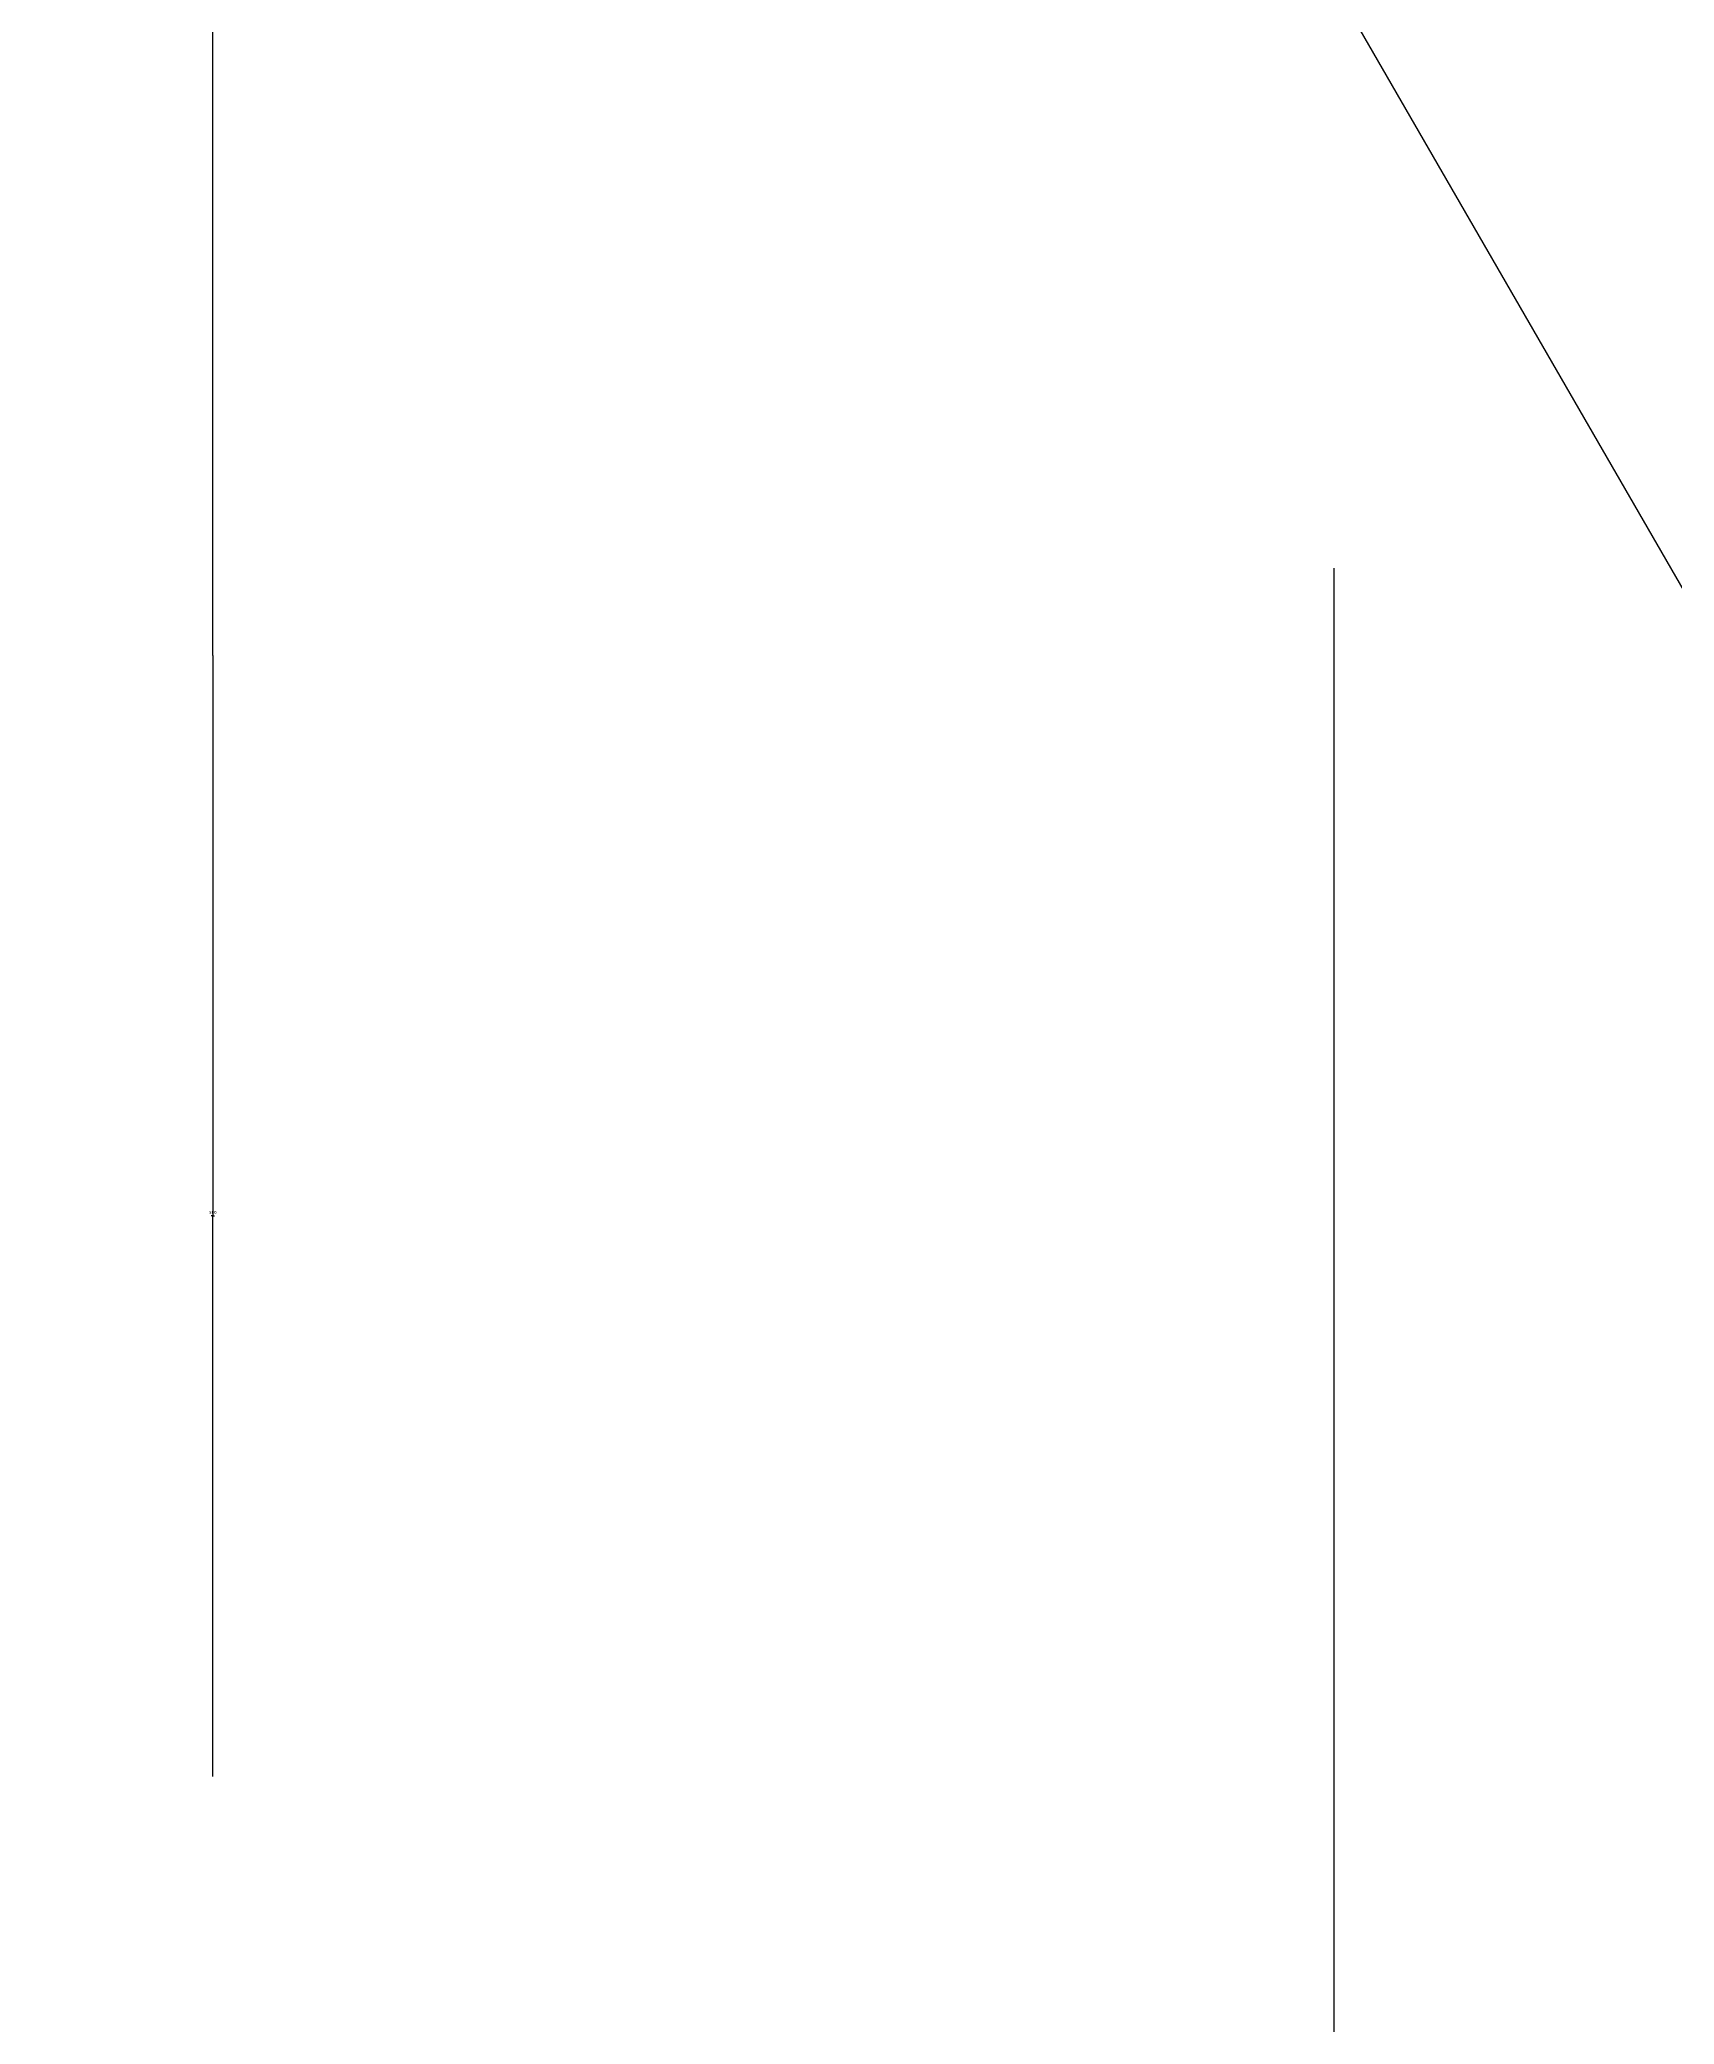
# Model space of a CAD drawing. Header units: metres. Extents: x 4568 to 182545, y -86951 to 35529.
# Drawn here: x 10481 to 10992, y -78851 to -78231 of the extents above; entities that cross this region are included whole.
import ezdxf

# ---------------------------------------------------------------- set-up
doc = ezdxf.new("R2010")
doc.units = ezdxf.units.M
doc.layers.add('CCX', color=7, linetype='Continuous')
doc.layers.add('LIS', color=2, linetype='Continuous')
doc.dimstyles.get("Standard").update_dxf_attribs({"dimtxt": 2.5, "dimasz": 2.5, "dimexe": 1.25, "dimexo": 0.625, "dimtad": 1, "dimcen": 2.5, "dimazin": 3, "dimtfac": 1, "dimtmove": 0, "dimatfit": 3})

# ---------------------------------------------------------------- blocks, each defined once
blk = doc.blocks.new('_CLOSEDFILLED')
at = {"color": 0, "linetype": 'BYBLOCK'}
blk.add_solid([(-1, 0.2), (0, 0), (-1, -0.2)], dxfattribs=at)
blk = doc.blocks.new('*D411')
for p, q in [((10535.06, -77513.12), (10535.06, -77968.36)), ((10534.81, -77968.36), (10534.56, -77968.36)), ((10535.06, -78423.59), (10535.06, -77968.36)), ((10535.06, -77968.36), (10535.06, -77968.36)), ((10535.31, -77968.36), (10535.56, -77968.36))]:
    blk.add_line(p, q)
at = {"layer": 'Defpoints'}
for p in [(10535.06, -77513.12), (10535.06, -77968.36), (10535.06, -78423.59)]:
    blk.add_point(p, dxfattribs=at)
at = {"layer": 'CCX', "xscale": 0.25, "yscale": 0.25}
blk.add_blockref('_CLOSEDFILLED', (10535.06, -77968.36), dxfattribs=at)
at = {"layer": 'CCX', "xscale": 0.25, "yscale": 0.25, "rotation": 180}
blk.add_blockref('_CLOSEDFILLED', (10535.06, -77968.36), dxfattribs=at)
at = {"layer": 'CCX', "insert": (10535.06, -77967.235), "char_height": 1, "attachment_point": 5}
blk.add_mtext('1300', dxfattribs=at)
blk = doc.blocks.new('*D412')
for p, q in [((10885.25, -78396.25), (10885.25, -79043.67)), ((11410.52, -78773.78), (11410.52, -79043.67)), ((10885.5, -79043.67), (11146.385, -79043.67)), ((11149.385, -79043.67), (11410.27, -79043.67))]:
    blk.add_line(p, q)
at = {"layer": 'Defpoints'}
for p in [(10885.25, -78396.25), (11410.52, -78773.78), (10885.25, -79043.67)]:
    blk.add_point(p, dxfattribs=at)
at = {"layer": 'CCX', "xscale": 0.25, "yscale": 0.25, "rotation": 180}
blk.add_blockref('_CLOSEDFILLED', (10885.25, -79043.67), dxfattribs=at)
at = {"layer": 'CCX', "xscale": 0.25, "yscale": 0.25}
blk.add_blockref('_CLOSEDFILLED', (11410.52, -79043.67), dxfattribs=at)
at = {"layer": 'CCX', "insert": (11147.885, -79043.67), "char_height": 1, "attachment_point": 5}
blk.add_mtext('600', dxfattribs=at)
blk = doc.blocks.new('*D413')
for p, q in [((10535.06, -78423.59), (10535.06, -78598.69)), ((10534.81, -78598.69), (10534.56, -78598.69)), ((10535.06, -78773.78), (10535.06, -78598.69)), ((10535.06, -78598.69), (10535.06, -78598.69)), ((10535.31, -78598.69), (10535.56, -78598.69))]:
    blk.add_line(p, q)
at = {"layer": 'Defpoints'}
for p in [(10535.06, -78423.59), (10535.06, -78598.69), (10535.06, -78773.78)]:
    blk.add_point(p, dxfattribs=at)
at = {"layer": 'CCX', "xscale": 0.25, "yscale": 0.25}
blk.add_blockref('_CLOSEDFILLED', (10535.06, -78598.69), dxfattribs=at)
at = {"layer": 'CCX', "xscale": 0.25, "yscale": 0.25, "rotation": 180}
blk.add_blockref('_CLOSEDFILLED', (10535.06, -78598.69), dxfattribs=at)
at = {"layer": 'CCX', "insert": (10535.06, -78597.565), "char_height": 1, "attachment_point": 5}
blk.add_mtext('500', dxfattribs=at)

msp = doc.modelspace()

# ---------------------------------------------------------------- linework, layer by layer
at = {"layer": 'LIS'}
msp.add_line((11208.27, -78773.78), (10480.97, -77513.12), dxfattribs=at)

# ---------------------------------------------------------------- dimensions: what is measured, and where the dimension line sits
at = {"layer": 'CCX'}
for base, p1, p2, text, picture, middle in [((10535.06, -77968.36), (10535.06, -78423.59), (10535.06, -77513.12), '1300', '*D411', (10535.06, -77967.235)), ((10885.25, -79043.67), (10885.25, -78396.25), (11410.52, -78773.78), '600', '*D412', (11147.885, -79043.67)), ((10535.06, -78598.69), (10535.06, -78773.78), (10535.06, -78423.59), '500', '*D413', (10535.06, -78597.565))]:
    dim = msp.add_linear_dim(base=base, p1=p1, p2=p2, text=text, dimstyle='Standard', dxfattribs=at)
    dim.commit()
    dim.dimension.update_dxf_attribs({"geometry": picture, "text_midpoint": middle})

doc.saveas('drawing.dxf')
